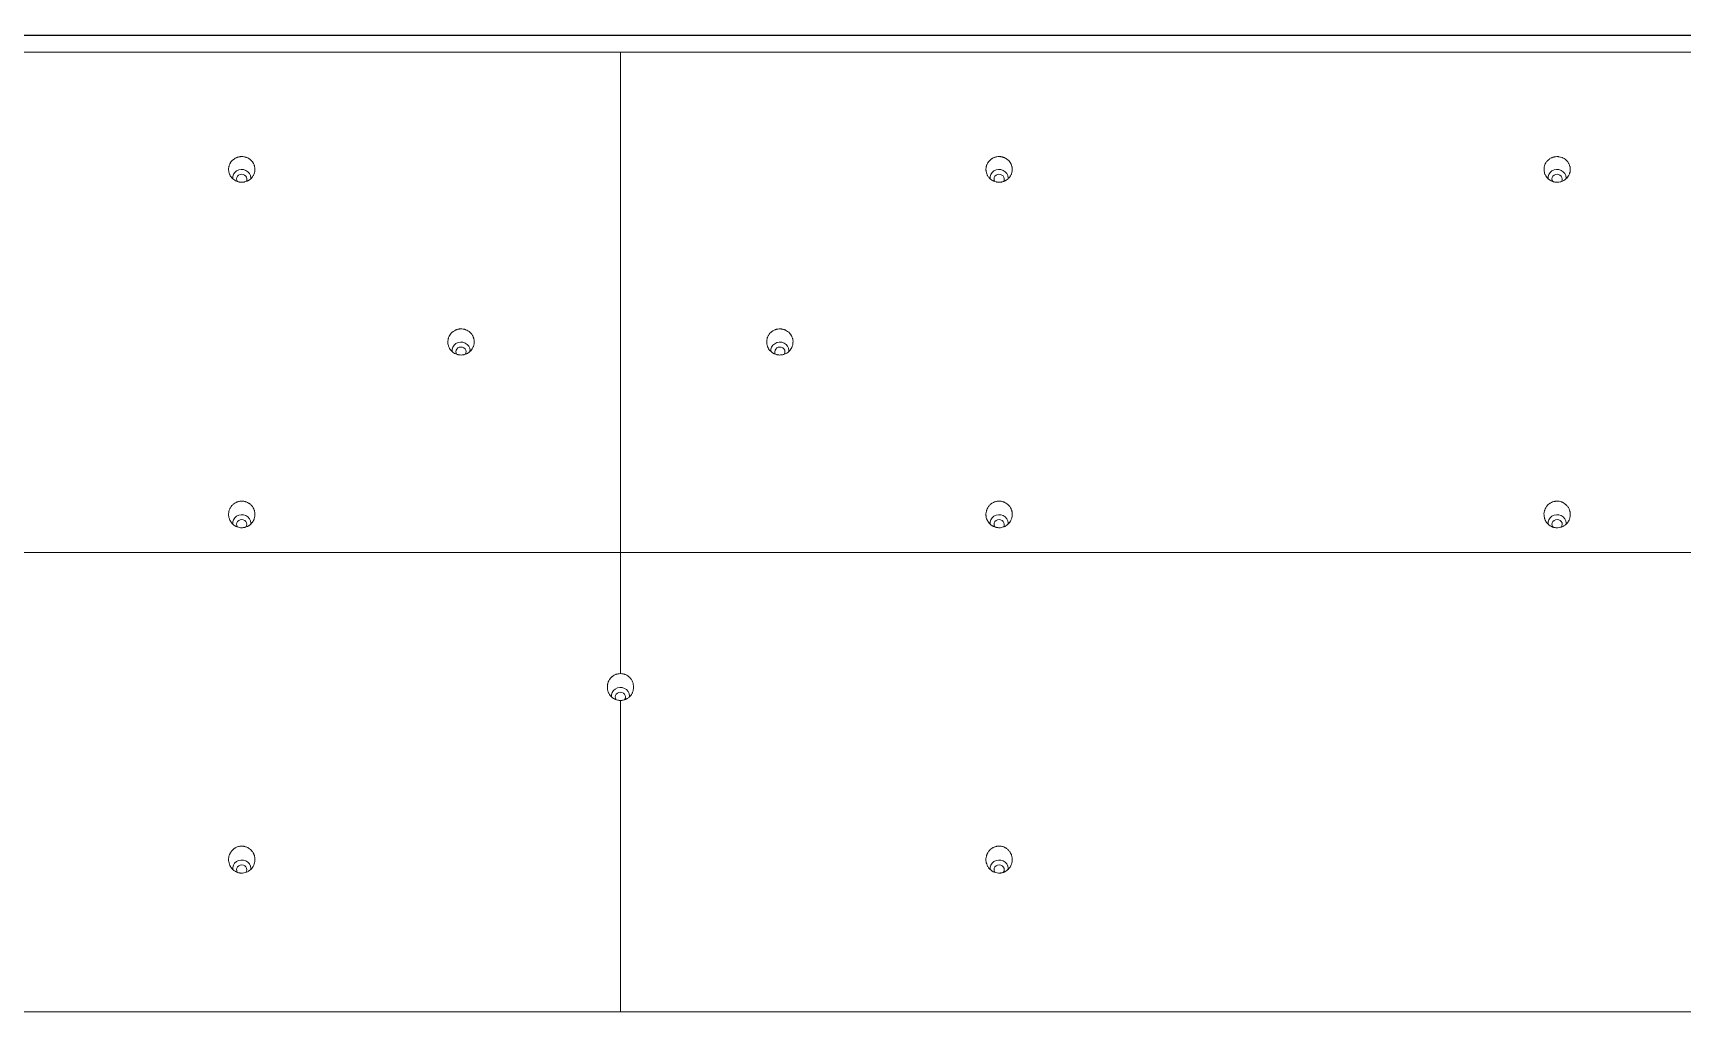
# Model space of a CAD drawing. Header units: inches. Extents: x 3778 to 56227, y -16914 to 35091.
# Drawn here: x 35494.1 to 35618.7, y -13115.5 to -13041.6 of the extents above; entities that cross this region are included whole.
import ezdxf

# ---------------------------------------------------------------- set-up
doc = ezdxf.new("R2010")
doc.units = ezdxf.units.IN
doc.header["$LTSCALE"] = 100
doc.header["$MEASUREMENT"] = 0
doc.layers.add('2-con', color=2, linetype='Continuous')
doc.layers.add('mark-B', color=2, linetype='Continuous', lineweight=20)

# ---------------------------------------------------------------- blocks, each defined once
blk = doc.blocks.new('무풍1way 일반')
at = {"layer": 'mark-B'}
for p, q in [((-439.26, -500.22), (439.26, -500.22)), ((-439.26, -500.24), (439.26, -500.24))]:
    blk.add_line(p, q, dxfattribs=at)
for centre, major_axis, start_param, end_param in [((-28.62, -437.3), (-0.681, 0), 6.121197, 6.283185), ((-28.62, -437.3), (-0.681, 0), 0, 3.287283), ((-28.62, -437.2), (0.387, 0), 2.50895, 6.283185), ((-28.62, -437.2), (0.387, 0), 0, 0.657668), ((28.62, -437.3), (-0.681, 0), 0, 3.311922), ((28.62, -437.3), (-0.681, 0), 6.15644, 6.283185), ((28.62, -437.2), (0.387, 0), 2.490793, 6.283185), ((28.62, -437.2), (0.387, 0), 0, 0.634301), ((0, -450.34), (-0.681, 0), 6.135337, 6.283185), ((0, -450.34), (-0.681, 0), 0, 3.300442), ((0, -450.25), (0.387, 0), 2.526337, 6.283185), ((0, -450.25), (0.387, 0), 0, 0.613598), ((-70.79, -463.39), (-0.681, 0), 6.146921, 6.283185), ((-70.79, -463.39), (-0.681, 0), 0, 3.288756), ((-70.79, -463.29), (0.387, 0), 2.502574, 6.283185), ((-70.79, -463.29), (0.387, 0), 0, 0.658559), ((-28.62, -463.39), (-0.681, 0), 0, 3.286696), ((-28.62, -463.39), (-0.681, 0), 6.152808, 6.283185), ((-28.62, -463.29), (0.387, 0), 2.546164, 6.283185), ((-28.62, -463.29), (0.387, 0), 0, 0.595424), ((28.62, -463.39), (-0.681, 0), 0, 3.286792), ((28.62, -463.39), (-0.681, 0), 6.15379, 6.283185), ((28.62, -463.29), (0.387, 0), 2.540567, 6.283185), ((28.62, -463.29), (0.387, 0), 0, 0.589341), ((-12.05, -476.43), (-0.681, 0), 0, 3.280215), ((-12.05, -476.43), (-0.681, 0), 6.165082, 6.283185), ((-12.05, -476.33), (0.387, 0), 2.580027, 6.283185), ((-12.05, -476.33), (0.387, 0), 0, 0.551253), ((12.05, -476.43), (-0.681, 0), 0, 3.276874), ((12.05, -476.43), (-0.681, 0), 6.16066, 6.283185), ((12.05, -476.33), (0.387, 0), 2.577081, 6.283185), ((12.05, -476.33), (0.387, 0), 0, 0.54782), ((-70.79, -489.48), (-0.681, 0), 0, 3.274619), ((-70.79, -489.48), (-0.681, 0), 6.168224, 6.283185), ((-70.79, -489.38), (0.387, 0), 2.563346, 6.283185), ((-70.79, -489.38), (0.387, 0), 0, 0.584428), ((-28.62, -489.48), (-0.681, 0), 0, 3.274031), ((-28.62, -489.48), (-0.681, 0), 6.176466, 6.283185), ((-28.62, -489.38), (0.387, 0), 2.613418, 6.283185), ((-28.62, -489.38), (0.387, 0), 0, 0.511002), ((28.62, -489.48), (-0.681, 0), 6.167241, 6.283185), ((28.62, -489.48), (-0.681, 0), 0, 3.267548), ((28.62, -489.38), (0.387, 0), 2.611061, 6.283185), ((28.62, -489.38), (0.387, 0), 0, 0.506585)]:
    blk.add_ellipse(centre, major_axis=major_axis, ratio=0.913545, start_param=start_param, end_param=end_param, dxfattribs=at)
for points in [[(0, -426.45), (-146.42, -426.45), (-292.84, -426.45), (-439.26, -426.45)], [(439.26, -426.45), (292.84, -426.45), (146.42, -426.45), (0, -426.45)], [(0, -452.01), (0, -455.06), (0, -458.11), (0, -461.16)], [(-439.14, -461.16), (-292.76, -461.16), (-146.38, -461.16), (0, -461.16)], [(0, -461.16), (146.38, -461.16), (292.76, -461.16), (439.14, -461.16)], [(0, -498.97), (-146.42, -498.97), (-292.84, -498.97), (-439.26, -498.97)], [(439.26, -498.97), (292.84, -498.97), (146.42, -498.97), (0, -498.97)]]:
    blk.add_open_spline(points, degree=3, dxfattribs=at)
for points, degree, knots in [([(0, -426.45), (0, -426.77), (0, -434.62), (0, -442.47), (0, -449.98)], 3, [0, 0, 0, 0, 0.040739, 1, 1, 1, 1]), ([(-29.61, -437.9), (-29.61, -437.83), (-29.59, -437.7), (-29.54, -437.58), (-29.51, -437.5), (-29.5, -437.49), (-29.49, -437.46), (-29.46, -437.42), (-29.42, -437.35), (-29.38, -437.3), (-29.35, -437.26), (-29.33, -437.25), (-29.31, -437.22), (-29.3, -437.21), (-29.24, -437.16), (-29.19, -437.12), (-29.1, -437.06), (-29.07, -437.05), (-29.03, -437.03), (-29.01, -437.02), (-28.98, -437.01), (-28.97, -437), (-28.89, -436.97), (-28.83, -436.96), (-28.74, -436.94), (-28.73, -436.94), (-28.69, -436.94), (-28.68, -436.94), (-28.63, -436.94), (-28.59, -436.94), (-28.5, -436.94), (-28.43, -436.95), (-28.3, -436.99), (-28.24, -437.01), (-28.15, -437.05), (-28.12, -437.07), (-28.08, -437.1), (-28.07, -437.11), (-28.04, -437.13), (-28.03, -437.14), (-27.96, -437.19), (-27.91, -437.23), (-27.86, -437.29), (-27.85, -437.31), (-27.83, -437.33), (-27.82, -437.35), (-27.79, -437.39), (-27.77, -437.42), (-27.72, -437.5), (-27.7, -437.56), (-27.66, -437.69), (-27.64, -437.75), (-27.63, -437.85), (-27.62, -437.88), (-27.62, -437.95), (-27.62, -437.98), (-27.63, -438.08), (-27.64, -438.14), (-27.66, -438.24), (-27.67, -438.27), (-27.69, -438.31), (-27.69, -438.33), (-27.7, -438.36), (-27.71, -438.38), (-27.75, -438.45), (-27.78, -438.51), (-27.83, -438.57), (-27.84, -438.59), (-27.86, -438.61), (-27.87, -438.62), (-27.9, -438.66), (-27.92, -438.69), (-28, -438.75), (-28.05, -438.79), (-28.12, -438.84), (-28.13, -438.84), (-28.16, -438.86), (-28.21, -438.88), (-28.28, -438.92), (-28.35, -438.93), (-28.39, -438.95), (-28.41, -438.95), (-28.44, -438.96), (-28.46, -438.96), (-28.54, -438.97), (-28.61, -438.98), (-28.71, -438.97), (-28.74, -438.97), (-28.81, -438.96), (-28.84, -438.95), (-28.93, -438.92), (-29, -438.9), (-29.07, -438.86), (-29.09, -438.85), (-29.11, -438.84), (-29.16, -438.81), (-29.22, -438.76), (-29.27, -438.72), (-29.32, -438.68), (-29.34, -438.65), (-29.41, -438.58), (-29.45, -438.52), (-29.49, -438.45), (-29.49, -438.44), (-29.51, -438.41), (-29.52, -438.39), (-29.54, -438.35), (-29.55, -438.32), (-29.58, -438.22), (-29.59, -438.16), (-29.61, -438.06), (-29.61, -438.03), (-29.61, -437.96), (-29.61, -437.93), (-29.61, -437.9)], 3, [0, 0, 0, 0, 0.03125, 0.0625, 0.0625, 0.070312, 0.070312, 0.078125, 0.09375, 0.109375, 0.109375, 0.117187, 0.117187, 0.125, 0.125, 0.15625, 0.15625, 0.171875, 0.171875, 0.179687, 0.179687, 0.1875, 0.1875, 0.21875, 0.21875, 0.226562, 0.226562, 0.234375, 0.234375, 0.25, 0.25, 0.28125, 0.28125, 0.3125, 0.3125, 0.328125, 0.328125, 0.335937, 0.335937, 0.34375, 0.34375, 0.375, 0.375, 0.382812, 0.382812, 0.390625, 0.390625, 0.40625, 0.40625, 0.4375, 0.4375, 0.46875, 0.46875, 0.484375, 0.484375, 0.5, 0.5, 0.53125, 0.53125, 0.546875, 0.546875, 0.554687, 0.554687, 0.5625, 0.5625, 0.59375, 0.59375, 0.601562, 0.601562, 0.609375, 0.609375, 0.625, 0.625, 0.65625, 0.65625, 0.664062, 0.664062, 0.671875, 0.6875, 0.703125, 0.703125, 0.710937, 0.710937, 0.71875, 0.71875, 0.75, 0.75, 0.765625, 0.765625, 0.78125, 0.78125, 0.8125, 0.8125, 0.820312, 0.820312, 0.828125, 0.84375, 0.859375, 0.859375, 0.875, 0.875, 0.90625, 0.90625, 0.914062, 0.914062, 0.921875, 0.921875, 0.9375, 0.9375, 0.96875, 0.96875, 0.984375, 0.984375, 1, 1, 1, 1]), ([(29.61, -437.9), (29.61, -437.93), (29.61, -437.96), (29.61, -438.03), (29.61, -438.06), (29.59, -438.16), (29.58, -438.22), (29.55, -438.32), (29.54, -438.35), (29.52, -438.39), (29.51, -438.41), (29.49, -438.44), (29.49, -438.45), (29.45, -438.52), (29.41, -438.58), (29.34, -438.65), (29.32, -438.68), (29.27, -438.72), (29.22, -438.76), (29.16, -438.81), (29.11, -438.84), (29.09, -438.85), (29.07, -438.86), (29, -438.9), (28.93, -438.92), (28.84, -438.95), (28.81, -438.96), (28.74, -438.97), (28.71, -438.97), (28.61, -438.98), (28.54, -438.97), (28.46, -438.96), (28.44, -438.96), (28.41, -438.95), (28.39, -438.95), (28.35, -438.93), (28.28, -438.92), (28.21, -438.88), (28.16, -438.86), (28.13, -438.84), (28.12, -438.84), (28.05, -438.79), (28, -438.75), (27.92, -438.69), (27.9, -438.66), (27.87, -438.62), (27.86, -438.61), (27.84, -438.59), (27.83, -438.57), (27.78, -438.51), (27.75, -438.45), (27.71, -438.38), (27.7, -438.36), (27.69, -438.33), (27.69, -438.31), (27.67, -438.27), (27.66, -438.24), (27.64, -438.14), (27.63, -438.08), (27.62, -437.98), (27.62, -437.95), (27.62, -437.88), (27.63, -437.85), (27.64, -437.75), (27.66, -437.69), (27.7, -437.56), (27.72, -437.5), (27.77, -437.42), (27.79, -437.39), (27.82, -437.35), (27.83, -437.33), (27.85, -437.31), (27.86, -437.29), (27.91, -437.23), (27.96, -437.19), (28.03, -437.14), (28.04, -437.13), (28.07, -437.11), (28.08, -437.1), (28.12, -437.07), (28.15, -437.05), (28.24, -437.01), (28.3, -436.99), (28.43, -436.95), (28.5, -436.94), (28.59, -436.94), (28.63, -436.94), (28.68, -436.94), (28.69, -436.94), (28.73, -436.94), (28.74, -436.94), (28.83, -436.96), (28.89, -436.97), (28.97, -437), (28.98, -437.01), (29.01, -437.02), (29.03, -437.03), (29.07, -437.05), (29.1, -437.06), (29.19, -437.12), (29.24, -437.16), (29.3, -437.21), (29.31, -437.22), (29.33, -437.25), (29.35, -437.26), (29.38, -437.3), (29.42, -437.35), (29.46, -437.42), (29.49, -437.46), (29.5, -437.49), (29.51, -437.5), (29.54, -437.58), (29.59, -437.7), (29.61, -437.83), (29.61, -437.9)], 3, [0, 0, 0, 0, 0.015625, 0.015625, 0.03125, 0.03125, 0.0625, 0.0625, 0.078125, 0.078125, 0.085937, 0.085937, 0.09375, 0.09375, 0.125, 0.125, 0.140625, 0.140625, 0.15625, 0.171875, 0.179688, 0.179688, 0.1875, 0.1875, 0.21875, 0.21875, 0.234375, 0.234375, 0.25, 0.25, 0.28125, 0.28125, 0.289062, 0.289062, 0.296875, 0.296875, 0.3125, 0.328125, 0.335937, 0.335937, 0.34375, 0.34375, 0.375, 0.375, 0.390625, 0.390625, 0.398437, 0.398437, 0.40625, 0.40625, 0.4375, 0.4375, 0.445312, 0.445312, 0.453125, 0.453125, 0.46875, 0.46875, 0.5, 0.5, 0.515625, 0.515625, 0.53125, 0.53125, 0.5625, 0.5625, 0.59375, 0.59375, 0.609375, 0.609375, 0.617188, 0.617188, 0.625, 0.625, 0.65625, 0.65625, 0.664063, 0.664063, 0.671875, 0.671875, 0.6875, 0.6875, 0.71875, 0.71875, 0.75, 0.75, 0.765625, 0.765625, 0.773437, 0.773437, 0.78125, 0.78125, 0.8125, 0.8125, 0.820312, 0.820312, 0.828125, 0.828125, 0.84375, 0.84375, 0.875, 0.875, 0.882812, 0.882812, 0.890625, 0.890625, 0.90625, 0.921875, 0.929687, 0.929687, 0.9375, 0.9375, 0.96875, 1, 1, 1, 1]), ([(0, -452.01), (-0.07, -452.01), (-0.13, -452), (-0.23, -451.98), (-0.26, -451.97), (-0.31, -451.96), (-0.32, -451.95), (-0.36, -451.94), (-0.37, -451.94), (-0.45, -451.9), (-0.5, -451.87), (-0.57, -451.82), (-0.59, -451.81), (-0.61, -451.79), (-0.63, -451.78), (-0.66, -451.75), (-0.71, -451.71), (-0.75, -451.66), (-0.78, -451.62), (-0.79, -451.61), (-0.81, -451.58), (-0.82, -451.57), (-0.87, -451.5), (-0.9, -451.44), (-0.93, -451.35), (-0.94, -451.32), (-0.96, -451.27), (-0.96, -451.25), (-0.97, -451.22), (-0.97, -451.21), (-0.99, -451.13), (-0.99, -451.06), (-0.99, -450.98), (-0.99, -450.96), (-0.99, -450.93), (-0.99, -450.91), (-0.99, -450.87), (-0.98, -450.83), (-0.96, -450.74), (-0.95, -450.67), (-0.91, -450.58), (-0.9, -450.55), (-0.87, -450.49), (-0.85, -450.47), (-0.8, -450.38), (-0.76, -450.33), (-0.7, -450.27), (-0.69, -450.26), (-0.66, -450.24), (-0.63, -450.21), (-0.56, -450.16), (-0.5, -450.12), (-0.46, -450.1), (-0.45, -450.09), (-0.42, -450.08), (-0.4, -450.07), (-0.33, -450.04), (-0.26, -450.02), (-0.17, -450), (-0.13, -449.99), (-0.07, -449.98), (-0.03, -449.98), (0, -449.98)], 3, [0, 0, 0, 0, 0.0625, 0.0625, 0.09375, 0.09375, 0.109375, 0.109375, 0.125, 0.125, 0.1875, 0.1875, 0.203125, 0.203125, 0.21875, 0.21875, 0.25, 0.28125, 0.28125, 0.296875, 0.296875, 0.3125, 0.3125, 0.375, 0.375, 0.40625, 0.40625, 0.421875, 0.421875, 0.4375, 0.4375, 0.5, 0.5, 0.515625, 0.515625, 0.53125, 0.53125, 0.5625, 0.5625, 0.625, 0.625, 0.65625, 0.65625, 0.6875, 0.6875, 0.75, 0.75, 0.765625, 0.765625, 0.78125, 0.8125, 0.84375, 0.84375, 0.859375, 0.859375, 0.875, 0.875, 0.9375, 0.9375, 0.96875, 0.96875, 1, 1, 1, 1]), ([(0, -449.98), (0.03, -449.98), (0.07, -449.98), (0.13, -449.99), (0.17, -450), (0.26, -450.02), (0.33, -450.04), (0.4, -450.07), (0.42, -450.08), (0.45, -450.09), (0.46, -450.1), (0.5, -450.12), (0.56, -450.16), (0.63, -450.21), (0.66, -450.24), (0.69, -450.26), (0.7, -450.27), (0.76, -450.33), (0.8, -450.38), (0.85, -450.47), (0.87, -450.49), (0.9, -450.55), (0.91, -450.58), (0.95, -450.67), (0.96, -450.74), (0.98, -450.83), (0.99, -450.87), (0.99, -450.91), (0.99, -450.93), (0.99, -450.96), (0.99, -450.98), (0.99, -451.06), (0.99, -451.13), (0.97, -451.21), (0.97, -451.22), (0.96, -451.25), (0.96, -451.27), (0.94, -451.32), (0.93, -451.35), (0.9, -451.44), (0.87, -451.5), (0.82, -451.57), (0.81, -451.58), (0.79, -451.61), (0.78, -451.62), (0.75, -451.66), (0.71, -451.71), (0.66, -451.75), (0.63, -451.78), (0.61, -451.79), (0.59, -451.81), (0.57, -451.82), (0.5, -451.87), (0.45, -451.9), (0.37, -451.94), (0.36, -451.94), (0.32, -451.95), (0.31, -451.96), (0.26, -451.97), (0.23, -451.98), (0.13, -452), (0.07, -452.01), (0, -452.01)], 3, [0, 0, 0, 0, 0.03125, 0.03125, 0.0625, 0.0625, 0.125, 0.125, 0.140625, 0.140625, 0.15625, 0.15625, 0.1875, 0.21875, 0.234375, 0.234375, 0.25, 0.25, 0.3125, 0.3125, 0.34375, 0.34375, 0.375, 0.375, 0.4375, 0.4375, 0.46875, 0.46875, 0.484375, 0.484375, 0.5, 0.5, 0.5625, 0.5625, 0.578125, 0.578125, 0.59375, 0.59375, 0.625, 0.625, 0.6875, 0.6875, 0.703125, 0.703125, 0.71875, 0.71875, 0.75, 0.78125, 0.78125, 0.796875, 0.796875, 0.8125, 0.8125, 0.875, 0.875, 0.890625, 0.890625, 0.90625, 0.90625, 0.9375, 0.9375, 1, 1, 1, 1]), ([(0, -461.16), (0, -467.96), (0, -480.66), (0, -493.17), (0, -498.97)], 3, [0, 0, 0, 0, 0.531706, 1, 1, 1, 1]), ([(-69.8, -463.99), (-69.79, -464.05), (-69.8, -464.12), (-69.81, -464.21), (-69.82, -464.24), (-69.83, -464.29), (-69.83, -464.31), (-69.84, -464.34), (-69.85, -464.35), (-69.87, -464.43), (-69.9, -464.49), (-69.95, -464.57), (-69.97, -464.6), (-70, -464.64), (-70.01, -464.65), (-70.03, -464.68), (-70.04, -464.69), (-70.09, -464.75), (-70.14, -464.8), (-70.2, -464.85), (-70.22, -464.86), (-70.25, -464.87), (-70.26, -464.88), (-70.3, -464.91), (-70.33, -464.93), (-70.42, -464.97), (-70.48, -464.99), (-70.56, -465.01), (-70.58, -465.02), (-70.61, -465.02), (-70.66, -465.03), (-70.74, -465.04), (-70.81, -465.04), (-70.85, -465.04), (-70.87, -465.04), (-70.9, -465.03), (-70.92, -465.03), (-71, -465.02), (-71.07, -465), (-71.14, -464.97), (-71.16, -464.97), (-71.19, -464.96), (-71.2, -464.95), (-71.25, -464.93), (-71.28, -464.91), (-71.36, -464.86), (-71.41, -464.82), (-71.47, -464.76), (-71.49, -464.75), (-71.51, -464.73), (-71.54, -464.69), (-71.59, -464.63), (-71.63, -464.58), (-71.66, -464.52), (-71.68, -464.49), (-71.72, -464.4), (-71.74, -464.34), (-71.76, -464.26), (-71.76, -464.25), (-71.77, -464.21), (-71.77, -464.2), (-71.78, -464.15), (-71.78, -464.12), (-71.79, -464.02), (-71.78, -463.96), (-71.77, -463.86), (-71.76, -463.83), (-71.75, -463.76), (-71.74, -463.73), (-71.71, -463.64), (-71.68, -463.58), (-71.63, -463.5), (-71.61, -463.47), (-71.58, -463.42), (-71.54, -463.37), (-71.49, -463.32), (-71.45, -463.29), (-71.44, -463.27), (-71.42, -463.25), (-71.4, -463.24), (-71.34, -463.19), (-71.28, -463.16), (-71.19, -463.12), (-71.16, -463.1), (-71.12, -463.09), (-71.1, -463.08), (-71.07, -463.07), (-71.05, -463.07), (-70.97, -463.05), (-70.91, -463.03), (-70.83, -463.03), (-70.81, -463.03), (-70.78, -463.03), (-70.73, -463.03), (-70.65, -463.04), (-70.58, -463.05), (-70.53, -463.06), (-70.52, -463.07), (-70.49, -463.08), (-70.47, -463.08), (-70.39, -463.11), (-70.33, -463.14), (-70.25, -463.19), (-70.22, -463.21), (-70.17, -463.25), (-70.14, -463.27), (-70.07, -463.34), (-70.03, -463.39), (-69.98, -463.45), (-69.97, -463.47), (-69.95, -463.49), (-69.93, -463.54), (-69.89, -463.61), (-69.86, -463.67), (-69.85, -463.71), (-69.84, -463.73), (-69.83, -463.76), (-69.83, -463.78), (-69.81, -463.86), (-69.8, -463.92), (-69.8, -463.99)], 3, [0, 0, 0, 0, 0.03125, 0.03125, 0.046875, 0.046875, 0.054688, 0.054688, 0.0625, 0.0625, 0.09375, 0.09375, 0.109375, 0.109375, 0.117188, 0.117188, 0.125, 0.125, 0.15625, 0.15625, 0.164063, 0.164063, 0.171875, 0.171875, 0.1875, 0.1875, 0.21875, 0.21875, 0.226563, 0.226563, 0.234375, 0.25, 0.265625, 0.265625, 0.273438, 0.273438, 0.28125, 0.28125, 0.3125, 0.3125, 0.320313, 0.320313, 0.328125, 0.328125, 0.34375, 0.34375, 0.375, 0.375, 0.382813, 0.382813, 0.390625, 0.40625, 0.421875, 0.421875, 0.4375, 0.4375, 0.46875, 0.46875, 0.476563, 0.476563, 0.484375, 0.484375, 0.5, 0.5, 0.53125, 0.53125, 0.546875, 0.546875, 0.5625, 0.5625, 0.59375, 0.59375, 0.609375, 0.609375, 0.625, 0.640625, 0.640625, 0.648438, 0.648438, 0.65625, 0.65625, 0.6875, 0.6875, 0.703125, 0.703125, 0.710938, 0.710938, 0.71875, 0.71875, 0.75, 0.75, 0.757813, 0.757813, 0.765625, 0.78125, 0.796875, 0.796875, 0.804688, 0.804688, 0.8125, 0.8125, 0.84375, 0.84375, 0.859375, 0.859375, 0.875, 0.875, 0.90625, 0.90625, 0.914063, 0.914063, 0.921875, 0.9375, 0.953125, 0.953125, 0.960938, 0.960938, 0.96875, 0.96875, 1, 1, 1, 1]), ([(-29.61, -463.99), (-29.61, -463.92), (-29.6, -463.86), (-29.58, -463.76), (-29.57, -463.73), (-29.54, -463.67), (-29.53, -463.64), (-29.49, -463.55), (-29.46, -463.49), (-29.4, -463.42), (-29.38, -463.39), (-29.35, -463.35), (-29.34, -463.34), (-29.31, -463.32), (-29.3, -463.31), (-29.24, -463.25), (-29.19, -463.21), (-29.12, -463.17), (-29.11, -463.16), (-29.08, -463.14), (-29.06, -463.14), (-29.02, -463.11), (-28.99, -463.1), (-28.89, -463.07), (-28.83, -463.05), (-28.73, -463.04), (-28.7, -463.03), (-28.63, -463.03), (-28.57, -463.03), (-28.5, -463.04), (-28.45, -463.04), (-28.44, -463.05), (-28.4, -463.05), (-28.39, -463.06), (-28.31, -463.08), (-28.25, -463.1), (-28.17, -463.14), (-28.16, -463.14), (-28.13, -463.16), (-28.11, -463.17), (-28.07, -463.19), (-28.05, -463.21), (-27.97, -463.27), (-27.92, -463.32), (-27.83, -463.42), (-27.79, -463.47), (-27.74, -463.55), (-27.73, -463.58), (-27.71, -463.63), (-27.7, -463.64), (-27.69, -463.67), (-27.68, -463.69), (-27.66, -463.76), (-27.64, -463.83), (-27.63, -463.91), (-27.63, -463.92), (-27.63, -463.95), (-27.62, -463.97), (-27.62, -464.02), (-27.62, -464.05), (-27.63, -464.15), (-27.64, -464.21), (-27.66, -464.31), (-27.67, -464.34), (-27.69, -464.4), (-27.7, -464.43), (-27.74, -464.52), (-27.78, -464.57), (-27.83, -464.65), (-27.85, -464.68), (-27.9, -464.73), (-27.94, -464.78), (-27.99, -464.82), (-28.03, -464.85), (-28.05, -464.86), (-28.07, -464.88), (-28.09, -464.88), (-28.16, -464.93), (-28.22, -464.96), (-28.31, -464.99), (-28.34, -465), (-28.4, -465.02), (-28.44, -465.02), (-28.53, -465.04), (-28.6, -465.04), (-28.68, -465.04), (-28.7, -465.04), (-28.73, -465.03), (-28.78, -465.03), (-28.86, -465.01), (-28.93, -464.99), (-28.97, -464.97), (-28.99, -464.97), (-29.02, -464.95), (-29.03, -464.95), (-29.11, -464.91), (-29.16, -464.88), (-29.24, -464.82), (-29.27, -464.8), (-29.31, -464.75), (-29.34, -464.73), (-29.4, -464.66), (-29.44, -464.6), (-29.48, -464.53), (-29.49, -464.52), (-29.51, -464.49), (-29.53, -464.44), (-29.56, -464.37), (-29.58, -464.31), (-29.59, -464.26), (-29.59, -464.24), (-29.6, -464.21), (-29.6, -464.2), (-29.61, -464.12), (-29.61, -464.05), (-29.61, -463.99)], 3, [0, 0, 0, 0, 0.03125, 0.03125, 0.046875, 0.046875, 0.0625, 0.0625, 0.09375, 0.09375, 0.109375, 0.109375, 0.117187, 0.117187, 0.125, 0.125, 0.15625, 0.15625, 0.164062, 0.164062, 0.171875, 0.171875, 0.1875, 0.1875, 0.21875, 0.21875, 0.234375, 0.234375, 0.25, 0.265625, 0.265625, 0.273437, 0.273437, 0.28125, 0.28125, 0.3125, 0.3125, 0.320312, 0.320312, 0.328125, 0.328125, 0.34375, 0.34375, 0.375, 0.375, 0.40625, 0.40625, 0.421875, 0.421875, 0.429687, 0.429687, 0.4375, 0.4375, 0.46875, 0.46875, 0.476562, 0.476562, 0.484375, 0.484375, 0.5, 0.5, 0.53125, 0.53125, 0.546875, 0.546875, 0.5625, 0.5625, 0.59375, 0.59375, 0.609375, 0.609375, 0.625, 0.640625, 0.640625, 0.648437, 0.648437, 0.65625, 0.65625, 0.6875, 0.6875, 0.703125, 0.703125, 0.71875, 0.71875, 0.75, 0.75, 0.757812, 0.757812, 0.765625, 0.78125, 0.796875, 0.796875, 0.804687, 0.804687, 0.8125, 0.8125, 0.84375, 0.84375, 0.859375, 0.859375, 0.875, 0.875, 0.90625, 0.90625, 0.914062, 0.914062, 0.921875, 0.9375, 0.953125, 0.953125, 0.960937, 0.960937, 0.96875, 0.96875, 1, 1, 1, 1]), ([(29.61, -463.99), (29.61, -464.05), (29.61, -464.12), (29.6, -464.2), (29.6, -464.21), (29.59, -464.24), (29.59, -464.26), (29.58, -464.31), (29.56, -464.37), (29.53, -464.44), (29.51, -464.49), (29.49, -464.52), (29.48, -464.53), (29.44, -464.6), (29.4, -464.66), (29.34, -464.73), (29.31, -464.75), (29.27, -464.8), (29.24, -464.82), (29.16, -464.88), (29.11, -464.91), (29.03, -464.95), (29.02, -464.95), (28.99, -464.97), (28.97, -464.97), (28.93, -464.99), (28.86, -465.01), (28.78, -465.03), (28.73, -465.03), (28.7, -465.04), (28.68, -465.04), (28.6, -465.04), (28.53, -465.04), (28.44, -465.02), (28.4, -465.02), (28.34, -465), (28.31, -464.99), (28.22, -464.96), (28.16, -464.93), (28.09, -464.88), (28.07, -464.88), (28.05, -464.86), (28.03, -464.85), (27.99, -464.82), (27.94, -464.78), (27.9, -464.73), (27.85, -464.68), (27.83, -464.65), (27.78, -464.57), (27.74, -464.52), (27.7, -464.43), (27.69, -464.4), (27.67, -464.34), (27.66, -464.31), (27.64, -464.21), (27.63, -464.15), (27.62, -464.05), (27.62, -464.02), (27.62, -463.97), (27.63, -463.95), (27.63, -463.92), (27.63, -463.91), (27.64, -463.83), (27.66, -463.76), (27.68, -463.69), (27.69, -463.67), (27.7, -463.64), (27.71, -463.63), (27.73, -463.58), (27.74, -463.55), (27.79, -463.47), (27.83, -463.42), (27.92, -463.32), (27.97, -463.27), (28.05, -463.21), (28.07, -463.19), (28.11, -463.17), (28.13, -463.16), (28.16, -463.14), (28.17, -463.14), (28.25, -463.1), (28.31, -463.08), (28.39, -463.06), (28.4, -463.05), (28.44, -463.05), (28.45, -463.04), (28.5, -463.04), (28.57, -463.03), (28.63, -463.03), (28.7, -463.03), (28.73, -463.04), (28.83, -463.05), (28.89, -463.07), (28.99, -463.1), (29.02, -463.11), (29.06, -463.14), (29.08, -463.14), (29.11, -463.16), (29.12, -463.17), (29.19, -463.21), (29.24, -463.25), (29.3, -463.31), (29.31, -463.32), (29.34, -463.34), (29.35, -463.35), (29.38, -463.39), (29.4, -463.42), (29.46, -463.49), (29.49, -463.55), (29.53, -463.64), (29.54, -463.67), (29.57, -463.73), (29.58, -463.76), (29.6, -463.86), (29.61, -463.92), (29.61, -463.99)], 3, [0, 0, 0, 0, 0.03125, 0.03125, 0.039062, 0.039062, 0.046875, 0.046875, 0.0625, 0.078125, 0.085937, 0.085937, 0.09375, 0.09375, 0.125, 0.125, 0.140625, 0.140625, 0.15625, 0.15625, 0.1875, 0.1875, 0.195312, 0.195312, 0.203125, 0.203125, 0.21875, 0.234375, 0.242187, 0.242187, 0.25, 0.25, 0.28125, 0.28125, 0.296875, 0.296875, 0.3125, 0.3125, 0.34375, 0.34375, 0.351562, 0.351562, 0.359375, 0.359375, 0.375, 0.390625, 0.390625, 0.40625, 0.40625, 0.4375, 0.4375, 0.453125, 0.453125, 0.46875, 0.46875, 0.5, 0.5, 0.515625, 0.515625, 0.523437, 0.523437, 0.53125, 0.53125, 0.5625, 0.5625, 0.570312, 0.570312, 0.578125, 0.578125, 0.59375, 0.59375, 0.625, 0.625, 0.65625, 0.65625, 0.671875, 0.671875, 0.679687, 0.679687, 0.6875, 0.6875, 0.71875, 0.71875, 0.726562, 0.726562, 0.734375, 0.734375, 0.75, 0.765625, 0.765625, 0.78125, 0.78125, 0.8125, 0.8125, 0.828125, 0.828125, 0.835937, 0.835937, 0.84375, 0.84375, 0.875, 0.875, 0.882812, 0.882812, 0.890625, 0.890625, 0.90625, 0.90625, 0.9375, 0.9375, 0.953125, 0.953125, 0.96875, 0.96875, 1, 1, 1, 1]), ([(-13.04, -477.03), (-13.04, -476.97), (-13.03, -476.9), (-13.01, -476.81), (-13, -476.78), (-12.98, -476.72), (-12.97, -476.69), (-12.93, -476.6), (-12.89, -476.54), (-12.84, -476.47), (-12.82, -476.44), (-12.77, -476.39), (-12.75, -476.37), (-12.68, -476.3), (-12.63, -476.26), (-12.54, -476.21), (-12.52, -476.2), (-12.46, -476.17), (-12.4, -476.14), (-12.33, -476.12), (-12.27, -476.11), (-12.24, -476.1), (-12.14, -476.08), (-12.07, -476.08), (-11.98, -476.08), (-11.94, -476.09), (-11.9, -476.09), (-11.88, -476.1), (-11.85, -476.1), (-11.83, -476.11), (-11.75, -476.13), (-11.69, -476.15), (-11.61, -476.18), (-11.6, -476.19), (-11.57, -476.2), (-11.56, -476.21), (-11.51, -476.24), (-11.49, -476.26), (-11.41, -476.31), (-11.36, -476.36), (-11.27, -476.45), (-11.23, -476.5), (-11.18, -476.59), (-11.17, -476.61), (-11.15, -476.66), (-11.14, -476.67), (-11.13, -476.7), (-11.12, -476.72), (-11.09, -476.79), (-11.08, -476.85), (-11.06, -476.93), (-11.06, -476.95), (-11.06, -476.98), (-11.06, -477), (-11.05, -477.04), (-11.05, -477.08), (-11.06, -477.17), (-11.07, -477.24), (-11.09, -477.31), (-11.09, -477.33), (-11.1, -477.36), (-11.11, -477.41), (-11.14, -477.48), (-11.17, -477.54), (-11.21, -477.59), (-11.22, -477.62), (-11.28, -477.7), (-11.32, -477.75), (-11.39, -477.81), (-11.42, -477.83), (-11.47, -477.87), (-11.5, -477.89), (-11.58, -477.94), (-11.64, -477.97), (-11.72, -478), (-11.73, -478), (-11.76, -478.01), (-11.78, -478.02), (-11.83, -478.03), (-11.86, -478.04), (-11.96, -478.05), (-12.02, -478.06), (-12.11, -478.05), (-12.12, -478.05), (-12.15, -478.05), (-12.2, -478.04), (-12.28, -478.03), (-12.35, -478.01), (-12.39, -477.99), (-12.41, -477.99), (-12.44, -477.98), (-12.45, -477.97), (-12.53, -477.94), (-12.58, -477.9), (-12.66, -477.85), (-12.69, -477.82), (-12.74, -477.78), (-12.76, -477.76), (-12.83, -477.69), (-12.87, -477.64), (-12.91, -477.57), (-12.92, -477.55), (-12.93, -477.52), (-12.95, -477.48), (-12.99, -477.41), (-13, -477.35), (-13.02, -477.3), (-13.02, -477.29), (-13.03, -477.25), (-13.03, -477.24), (-13.04, -477.16), (-13.05, -477.09), (-13.04, -477.03)], 3, [0, 0, 0, 0, 0.03125, 0.03125, 0.046875, 0.046875, 0.0625, 0.0625, 0.09375, 0.09375, 0.109375, 0.109375, 0.125, 0.125, 0.15625, 0.15625, 0.171875, 0.171875, 0.1875, 0.203125, 0.203125, 0.21875, 0.21875, 0.25, 0.25, 0.265625, 0.265625, 0.273437, 0.273437, 0.28125, 0.28125, 0.3125, 0.3125, 0.320312, 0.320312, 0.328125, 0.328125, 0.34375, 0.34375, 0.375, 0.375, 0.40625, 0.40625, 0.421875, 0.421875, 0.429688, 0.429688, 0.4375, 0.4375, 0.46875, 0.46875, 0.476563, 0.476563, 0.484375, 0.484375, 0.5, 0.5, 0.53125, 0.53125, 0.539062, 0.539062, 0.546875, 0.5625, 0.578125, 0.578125, 0.59375, 0.59375, 0.625, 0.625, 0.640625, 0.640625, 0.65625, 0.65625, 0.6875, 0.6875, 0.695312, 0.695312, 0.703125, 0.703125, 0.71875, 0.71875, 0.75, 0.75, 0.757812, 0.757812, 0.765625, 0.78125, 0.796875, 0.796875, 0.804687, 0.804687, 0.8125, 0.8125, 0.84375, 0.84375, 0.859375, 0.859375, 0.875, 0.875, 0.90625, 0.90625, 0.914062, 0.914062, 0.921875, 0.9375, 0.953125, 0.953125, 0.960937, 0.960937, 0.96875, 0.96875, 1, 1, 1, 1]), ([(13.04, -477.03), (13.05, -477.09), (13.04, -477.16), (13.03, -477.24), (13.03, -477.25), (13.02, -477.29), (13.02, -477.3), (13, -477.35), (12.99, -477.41), (12.95, -477.48), (12.93, -477.52), (12.92, -477.55), (12.91, -477.57), (12.87, -477.64), (12.83, -477.69), (12.76, -477.76), (12.74, -477.78), (12.69, -477.82), (12.66, -477.85), (12.58, -477.9), (12.53, -477.94), (12.45, -477.97), (12.44, -477.98), (12.41, -477.99), (12.39, -477.99), (12.35, -478.01), (12.28, -478.03), (12.2, -478.04), (12.15, -478.05), (12.12, -478.05), (12.11, -478.05), (12.02, -478.06), (11.96, -478.05), (11.86, -478.04), (11.83, -478.03), (11.78, -478.02), (11.76, -478.01), (11.73, -478), (11.72, -478), (11.64, -477.97), (11.58, -477.94), (11.5, -477.89), (11.47, -477.87), (11.42, -477.83), (11.39, -477.81), (11.32, -477.75), (11.28, -477.7), (11.22, -477.62), (11.21, -477.59), (11.17, -477.54), (11.14, -477.48), (11.11, -477.41), (11.1, -477.36), (11.09, -477.33), (11.09, -477.31), (11.07, -477.24), (11.06, -477.17), (11.05, -477.08), (11.05, -477.04), (11.06, -477), (11.06, -476.98), (11.06, -476.95), (11.06, -476.93), (11.08, -476.85), (11.09, -476.79), (11.12, -476.72), (11.13, -476.7), (11.14, -476.67), (11.15, -476.66), (11.17, -476.61), (11.18, -476.59), (11.23, -476.5), (11.27, -476.45), (11.36, -476.36), (11.41, -476.31), (11.49, -476.26), (11.51, -476.24), (11.56, -476.21), (11.57, -476.2), (11.6, -476.19), (11.61, -476.18), (11.69, -476.15), (11.75, -476.13), (11.83, -476.11), (11.85, -476.1), (11.88, -476.1), (11.9, -476.09), (11.94, -476.09), (11.98, -476.08), (12.07, -476.08), (12.14, -476.08), (12.24, -476.1), (12.27, -476.11), (12.33, -476.12), (12.4, -476.14), (12.46, -476.17), (12.52, -476.2), (12.54, -476.21), (12.63, -476.26), (12.68, -476.3), (12.75, -476.37), (12.77, -476.39), (12.82, -476.44), (12.84, -476.47), (12.89, -476.54), (12.93, -476.6), (12.97, -476.69), (12.98, -476.72), (13, -476.78), (13.01, -476.81), (13.03, -476.9), (13.04, -476.97), (13.04, -477.03)], 3, [0, 0, 0, 0, 0.03125, 0.03125, 0.039062, 0.039062, 0.046875, 0.046875, 0.0625, 0.078125, 0.085937, 0.085937, 0.09375, 0.09375, 0.125, 0.125, 0.140625, 0.140625, 0.15625, 0.15625, 0.1875, 0.1875, 0.195312, 0.195312, 0.203125, 0.203125, 0.21875, 0.234375, 0.242187, 0.242187, 0.25, 0.25, 0.28125, 0.28125, 0.296875, 0.296875, 0.304687, 0.304687, 0.3125, 0.3125, 0.34375, 0.34375, 0.359375, 0.359375, 0.375, 0.375, 0.40625, 0.40625, 0.421875, 0.421875, 0.4375, 0.453125, 0.460937, 0.460937, 0.46875, 0.46875, 0.5, 0.5, 0.515625, 0.515625, 0.523437, 0.523437, 0.53125, 0.53125, 0.5625, 0.5625, 0.570312, 0.570312, 0.578125, 0.578125, 0.59375, 0.59375, 0.625, 0.625, 0.65625, 0.65625, 0.671875, 0.671875, 0.679687, 0.679687, 0.6875, 0.6875, 0.71875, 0.71875, 0.726562, 0.726562, 0.734375, 0.734375, 0.75, 0.75, 0.78125, 0.78125, 0.796875, 0.796875, 0.8125, 0.828125, 0.828125, 0.84375, 0.84375, 0.875, 0.875, 0.890625, 0.890625, 0.90625, 0.90625, 0.9375, 0.9375, 0.953125, 0.953125, 0.96875, 0.96875, 1, 1, 1, 1]), ([(-69.8, -490.07), (-69.8, -490.14), (-69.8, -490.2), (-69.82, -490.29), (-69.82, -490.32), (-69.84, -490.38), (-69.85, -490.41), (-69.88, -490.5), (-69.91, -490.56), (-69.96, -490.64), (-69.98, -490.67), (-70.02, -490.72), (-70.04, -490.74), (-70.11, -490.81), (-70.16, -490.85), (-70.24, -490.91), (-70.26, -490.93), (-70.32, -490.96), (-70.38, -490.99), (-70.44, -491.01), (-70.49, -491.02), (-70.5, -491.03), (-70.53, -491.04), (-70.55, -491.04), (-70.63, -491.06), (-70.69, -491.07), (-70.79, -491.07), (-70.82, -491.07), (-70.87, -491.07), (-70.89, -491.07), (-70.92, -491.06), (-70.94, -491.06), (-71.02, -491.05), (-71.08, -491.03), (-71.16, -491), (-71.17, -491), (-71.2, -490.98), (-71.22, -490.98), (-71.26, -490.96), (-71.29, -490.94), (-71.37, -490.89), (-71.43, -490.85), (-71.5, -490.79), (-71.52, -490.76), (-71.56, -490.71), (-71.6, -490.67), (-71.64, -490.61), (-71.67, -490.56), (-71.68, -490.53), (-71.72, -490.44), (-71.75, -490.38), (-71.76, -490.31), (-71.77, -490.29), (-71.77, -490.26), (-71.78, -490.24), (-71.78, -490.2), (-71.78, -490.17), (-71.79, -490.07), (-71.78, -490.01), (-71.77, -489.93), (-71.77, -489.92), (-71.76, -489.88), (-71.75, -489.84), (-71.72, -489.76), (-71.7, -489.71), (-71.68, -489.66), (-71.67, -489.65), (-71.65, -489.62), (-71.64, -489.61), (-71.6, -489.54), (-71.56, -489.49), (-71.5, -489.42), (-71.47, -489.4), (-71.44, -489.37), (-71.42, -489.36), (-71.4, -489.34), (-71.38, -489.33), (-71.32, -489.28), (-71.26, -489.25), (-71.19, -489.22), (-71.17, -489.21), (-71.14, -489.2), (-71.13, -489.19), (-71.08, -489.18), (-71.05, -489.17), (-70.95, -489.15), (-70.89, -489.14), (-70.81, -489.14), (-70.79, -489.14), (-70.76, -489.14), (-70.71, -489.14), (-70.63, -489.15), (-70.56, -489.16), (-70.52, -489.17), (-70.5, -489.18), (-70.47, -489.19), (-70.45, -489.19), (-70.38, -489.22), (-70.32, -489.25), (-70.24, -489.3), (-70.21, -489.32), (-70.16, -489.36), (-70.13, -489.38), (-70.06, -489.44), (-70.02, -489.49), (-69.97, -489.56), (-69.96, -489.57), (-69.95, -489.6), (-69.92, -489.64), (-69.88, -489.71), (-69.86, -489.76), (-69.84, -489.81), (-69.84, -489.82), (-69.83, -489.85), (-69.83, -489.87), (-69.81, -489.95), (-69.8, -490.01), (-69.8, -490.07)], 3, [0, 0, 0, 0, 0.03125, 0.03125, 0.046875, 0.046875, 0.0625, 0.0625, 0.09375, 0.09375, 0.109375, 0.109375, 0.125, 0.125, 0.15625, 0.15625, 0.171875, 0.171875, 0.1875, 0.203125, 0.203125, 0.210938, 0.210938, 0.21875, 0.21875, 0.25, 0.25, 0.265625, 0.265625, 0.273438, 0.273438, 0.28125, 0.28125, 0.3125, 0.3125, 0.320313, 0.320313, 0.328125, 0.328125, 0.34375, 0.34375, 0.375, 0.375, 0.390625, 0.390625, 0.40625, 0.421875, 0.421875, 0.4375, 0.4375, 0.46875, 0.46875, 0.476563, 0.476563, 0.484375, 0.484375, 0.5, 0.5, 0.53125, 0.53125, 0.539063, 0.539063, 0.546875, 0.5625, 0.578125, 0.578125, 0.585938, 0.585938, 0.59375, 0.59375, 0.625, 0.625, 0.640625, 0.640625, 0.648438, 0.648438, 0.65625, 0.65625, 0.6875, 0.6875, 0.695313, 0.695313, 0.703125, 0.703125, 0.71875, 0.71875, 0.75, 0.75, 0.757813, 0.757813, 0.765625, 0.78125, 0.796875, 0.796875, 0.804688, 0.804688, 0.8125, 0.8125, 0.84375, 0.84375, 0.859375, 0.859375, 0.875, 0.875, 0.90625, 0.90625, 0.914063, 0.914063, 0.921875, 0.9375, 0.953125, 0.953125, 0.960938, 0.960938, 0.96875, 0.96875, 1, 1, 1, 1]), ([(-29.61, -490.07), (-29.61, -490.01), (-29.6, -489.95), (-29.58, -489.86), (-29.57, -489.83), (-29.55, -489.77), (-29.54, -489.74), (-29.5, -489.65), (-29.47, -489.6), (-29.41, -489.52), (-29.39, -489.49), (-29.35, -489.44), (-29.32, -489.42), (-29.25, -489.36), (-29.2, -489.32), (-29.13, -489.28), (-29.12, -489.27), (-29.09, -489.25), (-29.05, -489.23), (-28.97, -489.2), (-28.91, -489.18), (-28.86, -489.17), (-28.85, -489.16), (-28.81, -489.15), (-28.8, -489.15), (-28.72, -489.14), (-28.65, -489.13), (-28.55, -489.14), (-28.52, -489.14), (-28.47, -489.15), (-28.46, -489.15), (-28.42, -489.15), (-28.41, -489.16), (-28.33, -489.18), (-28.27, -489.2), (-28.19, -489.23), (-28.18, -489.24), (-28.15, -489.25), (-28.13, -489.26), (-28.09, -489.28), (-28.06, -489.3), (-27.99, -489.35), (-27.94, -489.4), (-27.87, -489.47), (-27.85, -489.49), (-27.81, -489.54), (-27.77, -489.59), (-27.74, -489.65), (-27.71, -489.7), (-27.7, -489.73), (-27.66, -489.82), (-27.65, -489.88), (-27.63, -489.96), (-27.63, -489.98), (-27.63, -490.01), (-27.63, -490.02), (-27.62, -490.07), (-27.62, -490.1), (-27.63, -490.2), (-27.63, -490.26), (-27.65, -490.34), (-27.66, -490.35), (-27.67, -490.38), (-27.68, -490.43), (-27.71, -490.5), (-27.74, -490.56), (-27.76, -490.6), (-27.77, -490.61), (-27.79, -490.64), (-27.8, -490.65), (-27.84, -490.72), (-27.89, -490.76), (-27.96, -490.83), (-27.98, -490.85), (-28.02, -490.88), (-28.03, -490.89), (-28.06, -490.91), (-28.07, -490.91), (-28.14, -490.96), (-28.2, -490.98), (-28.28, -491.01), (-28.29, -491.02), (-28.32, -491.03), (-28.34, -491.03), (-28.39, -491.05), (-28.42, -491.05), (-28.52, -491.07), (-28.58, -491.07), (-28.66, -491.07), (-28.68, -491.07), (-28.71, -491.07), (-28.76, -491.06), (-28.84, -491.05), (-28.9, -491.03), (-28.95, -491.01), (-28.97, -491.01), (-29, -491), (-29.01, -490.99), (-29.09, -490.96), (-29.14, -490.93), (-29.22, -490.87), (-29.25, -490.85), (-29.3, -490.81), (-29.32, -490.79), (-29.39, -490.72), (-29.43, -490.67), (-29.47, -490.6), (-29.48, -490.59), (-29.49, -490.56), (-29.52, -490.52), (-29.55, -490.45), (-29.57, -490.39), (-29.58, -490.34), (-29.59, -490.33), (-29.59, -490.29), (-29.6, -490.28), (-29.61, -490.2), (-29.61, -490.14), (-29.61, -490.07)], 3, [0, 0, 0, 0, 0.03125, 0.03125, 0.046875, 0.046875, 0.0625, 0.0625, 0.09375, 0.09375, 0.109375, 0.109375, 0.125, 0.125, 0.15625, 0.15625, 0.164063, 0.164063, 0.171875, 0.1875, 0.203125, 0.203125, 0.210938, 0.210938, 0.21875, 0.21875, 0.25, 0.25, 0.265625, 0.265625, 0.273438, 0.273438, 0.28125, 0.28125, 0.3125, 0.3125, 0.320313, 0.320313, 0.328125, 0.328125, 0.34375, 0.34375, 0.375, 0.375, 0.390625, 0.390625, 0.40625, 0.421875, 0.421875, 0.4375, 0.4375, 0.46875, 0.46875, 0.476563, 0.476563, 0.484375, 0.484375, 0.5, 0.5, 0.53125, 0.53125, 0.539063, 0.539063, 0.546875, 0.5625, 0.578125, 0.578125, 0.585938, 0.585938, 0.59375, 0.59375, 0.625, 0.625, 0.640625, 0.640625, 0.648438, 0.648438, 0.65625, 0.65625, 0.6875, 0.6875, 0.695313, 0.695313, 0.703125, 0.703125, 0.71875, 0.71875, 0.75, 0.75, 0.757813, 0.757813, 0.765625, 0.78125, 0.796875, 0.796875, 0.804688, 0.804688, 0.8125, 0.8125, 0.84375, 0.84375, 0.859375, 0.859375, 0.875, 0.875, 0.90625, 0.90625, 0.914063, 0.914063, 0.921875, 0.9375, 0.953125, 0.953125, 0.960938, 0.960938, 0.96875, 0.96875, 1, 1, 1, 1]), ([(29.61, -490.07), (29.61, -490.14), (29.61, -490.2), (29.6, -490.28), (29.59, -490.29), (29.59, -490.33), (29.58, -490.34), (29.57, -490.39), (29.55, -490.45), (29.52, -490.52), (29.49, -490.56), (29.48, -490.59), (29.47, -490.6), (29.43, -490.67), (29.39, -490.72), (29.32, -490.79), (29.3, -490.81), (29.25, -490.85), (29.22, -490.87), (29.14, -490.93), (29.09, -490.96), (29.01, -490.99), (29, -491), (28.97, -491.01), (28.95, -491.01), (28.9, -491.03), (28.84, -491.05), (28.76, -491.06), (28.71, -491.07), (28.68, -491.07), (28.66, -491.07), (28.58, -491.07), (28.52, -491.07), (28.42, -491.05), (28.39, -491.05), (28.34, -491.03), (28.32, -491.03), (28.29, -491.02), (28.28, -491.01), (28.2, -490.98), (28.14, -490.96), (28.07, -490.91), (28.06, -490.91), (28.03, -490.89), (28.02, -490.88), (27.98, -490.85), (27.96, -490.83), (27.89, -490.76), (27.84, -490.72), (27.8, -490.65), (27.79, -490.64), (27.77, -490.61), (27.76, -490.6), (27.74, -490.56), (27.71, -490.5), (27.68, -490.43), (27.67, -490.38), (27.66, -490.35), (27.65, -490.34), (27.63, -490.26), (27.63, -490.2), (27.62, -490.1), (27.62, -490.07), (27.63, -490.02), (27.63, -490.01), (27.63, -489.98), (27.63, -489.96), (27.65, -489.88), (27.66, -489.82), (27.7, -489.73), (27.71, -489.7), (27.74, -489.65), (27.77, -489.59), (27.81, -489.54), (27.85, -489.49), (27.87, -489.47), (27.94, -489.4), (27.99, -489.35), (28.06, -489.3), (28.09, -489.28), (28.13, -489.26), (28.15, -489.25), (28.18, -489.24), (28.19, -489.23), (28.27, -489.2), (28.33, -489.18), (28.41, -489.16), (28.42, -489.15), (28.46, -489.15), (28.47, -489.15), (28.52, -489.14), (28.55, -489.14), (28.65, -489.13), (28.72, -489.14), (28.8, -489.15), (28.81, -489.15), (28.85, -489.16), (28.86, -489.17), (28.91, -489.18), (28.97, -489.2), (29.05, -489.23), (29.09, -489.25), (29.12, -489.27), (29.13, -489.28), (29.2, -489.32), (29.25, -489.36), (29.32, -489.42), (29.35, -489.44), (29.39, -489.49), (29.41, -489.52), (29.47, -489.6), (29.5, -489.65), (29.54, -489.74), (29.55, -489.77), (29.57, -489.83), (29.58, -489.86), (29.6, -489.95), (29.61, -490.01), (29.61, -490.07)], 3, [0, 0, 0, 0, 0.03125, 0.03125, 0.039062, 0.039062, 0.046875, 0.046875, 0.0625, 0.078125, 0.085937, 0.085937, 0.09375, 0.09375, 0.125, 0.125, 0.140625, 0.140625, 0.15625, 0.15625, 0.1875, 0.1875, 0.195312, 0.195312, 0.203125, 0.203125, 0.21875, 0.234375, 0.242187, 0.242187, 0.25, 0.25, 0.28125, 0.28125, 0.296875, 0.296875, 0.304687, 0.304687, 0.3125, 0.3125, 0.34375, 0.34375, 0.351562, 0.351562, 0.359375, 0.359375, 0.375, 0.375, 0.40625, 0.40625, 0.414062, 0.414062, 0.421875, 0.421875, 0.4375, 0.453125, 0.460937, 0.460937, 0.46875, 0.46875, 0.5, 0.5, 0.515625, 0.515625, 0.523437, 0.523437, 0.53125, 0.53125, 0.5625, 0.5625, 0.578125, 0.578125, 0.59375, 0.609375, 0.609375, 0.625, 0.625, 0.65625, 0.65625, 0.671875, 0.671875, 0.679687, 0.679687, 0.6875, 0.6875, 0.71875, 0.71875, 0.726562, 0.726562, 0.734375, 0.734375, 0.75, 0.75, 0.78125, 0.78125, 0.789062, 0.789062, 0.796875, 0.796875, 0.8125, 0.828125, 0.835937, 0.835937, 0.84375, 0.84375, 0.875, 0.875, 0.890625, 0.890625, 0.90625, 0.90625, 0.9375, 0.9375, 0.953125, 0.953125, 0.96875, 0.96875, 1, 1, 1, 1]), ([(443.19, -500.42), (442.61, -500.39), (442.32, -500.38), (441.84, -500.36), (441.46, -500.35), (441, -500.33), (440.59, -500.32), (440.14, -500.3), (439.73, -500.29), (438.81, -500.26), (438, -500.25), (437.55, -500.25), (437.13, -500.25), (437.04, -500.25), (436.73, -500.25), (436.64, -500.25), (436.45, -500.25), (432.8, -500.25), (422.42, -500.25), (401.64, -500.25), (360.09, -500.25), (276.99, -500.25), (221.6, -500.25), (221.53, -500.25), (0, -500.25), (-110.8, -500.25), (-276.99, -500.25), (-360.09, -500.25), (-401.64, -500.25), (-422.42, -500.25), (-432.8, -500.25), (-437.13, -500.25), (-438, -500.25), (-438.12, -500.25), (-438.21, -500.25), (-438.32, -500.25), (-438.64, -500.25), (-438.86, -500.25), (-439.28, -500.26), (-439.73, -500.27), (-440.14, -500.28), (-440.59, -500.3), (-441, -500.31), (-441.46, -500.33), (-441.84, -500.35), (-442.32, -500.37), (-442.61, -500.39), (-443.19, -500.42)], 2, [0, 0, 0, 0.000977, 0.000977, 0.001953, 0.001953, 0.00293, 0.00293, 0.003906, 0.003906, 0.005859, 0.005859, 0.006836, 0.006836, 0.007115, 0.007394, 0.007394, 0.007812, 0.015625, 0.03125, 0.0625, 0.125, 0.25, 0.25, 0.5, 0.5, 0.75, 0.875, 0.9375, 0.96875, 0.984375, 0.992188, 0.994141, 0.994141, 0.994385, 0.994385, 0.994629, 0.995117, 0.995117, 0.996094, 0.996094, 0.99707, 0.99707, 0.998047, 0.998047, 0.999023, 0.999023, 1, 1, 1]), ([(443.19, -500.42), (442.61, -500.39), (442.32, -500.38), (441.84, -500.36), (441.46, -500.35), (441, -500.33), (440.59, -500.32), (440.14, -500.3), (439.73, -500.29), (438.81, -500.26), (438, -500.25), (437.55, -500.25), (437.13, -500.25), (437.04, -500.25), (436.73, -500.25), (436.64, -500.25), (436.45, -500.25), (432.8, -500.25), (422.42, -500.25), (401.64, -500.25), (360.09, -500.25), (276.99, -500.25), (221.6, -500.25), (221.53, -500.25), (0, -500.25), (-110.8, -500.25), (-276.99, -500.25), (-360.09, -500.25), (-401.64, -500.25), (-422.42, -500.25), (-432.8, -500.25), (-437.13, -500.25), (-438, -500.25), (-438.12, -500.25), (-438.21, -500.25), (-438.32, -500.25), (-438.64, -500.25), (-438.86, -500.25), (-439.28, -500.26), (-439.73, -500.27), (-440.14, -500.28), (-440.59, -500.3), (-441, -500.31), (-441.46, -500.33), (-441.84, -500.35), (-442.32, -500.37), (-442.61, -500.39), (-443.19, -500.42)], 2, [0, 0, 0, 0.000977, 0.000977, 0.001953, 0.001953, 0.00293, 0.00293, 0.003906, 0.003906, 0.005859, 0.005859, 0.006836, 0.006836, 0.007115, 0.007394, 0.007394, 0.007812, 0.015625, 0.03125, 0.0625, 0.125, 0.25, 0.25, 0.5, 0.5, 0.75, 0.875, 0.9375, 0.96875, 0.984375, 0.992188, 0.994141, 0.994141, 0.994385, 0.994385, 0.994629, 0.995117, 0.995117, 0.996094, 0.996094, 0.99707, 0.99707, 0.998047, 0.998047, 0.999023, 0.999023, 1, 1, 1])]:
    blk.add_open_spline(points, degree=degree, knots=knots, dxfattribs=at)
blk = doc.blocks.new('dpdjzjs')
at = {"layer": 'mark-B', "rotation": 180}
blk.add_blockref('무풍1way 일반', (171509.31, 88288.45), dxfattribs=at)

msp = doc.modelspace()

# ---------------------------------------------------------------- block references
at = {"layer": '2-con'}
msp.add_blockref('dpdjzjs', (-135970.86, -101830.44), dxfattribs=at)

doc.saveas('drawing.dxf')
